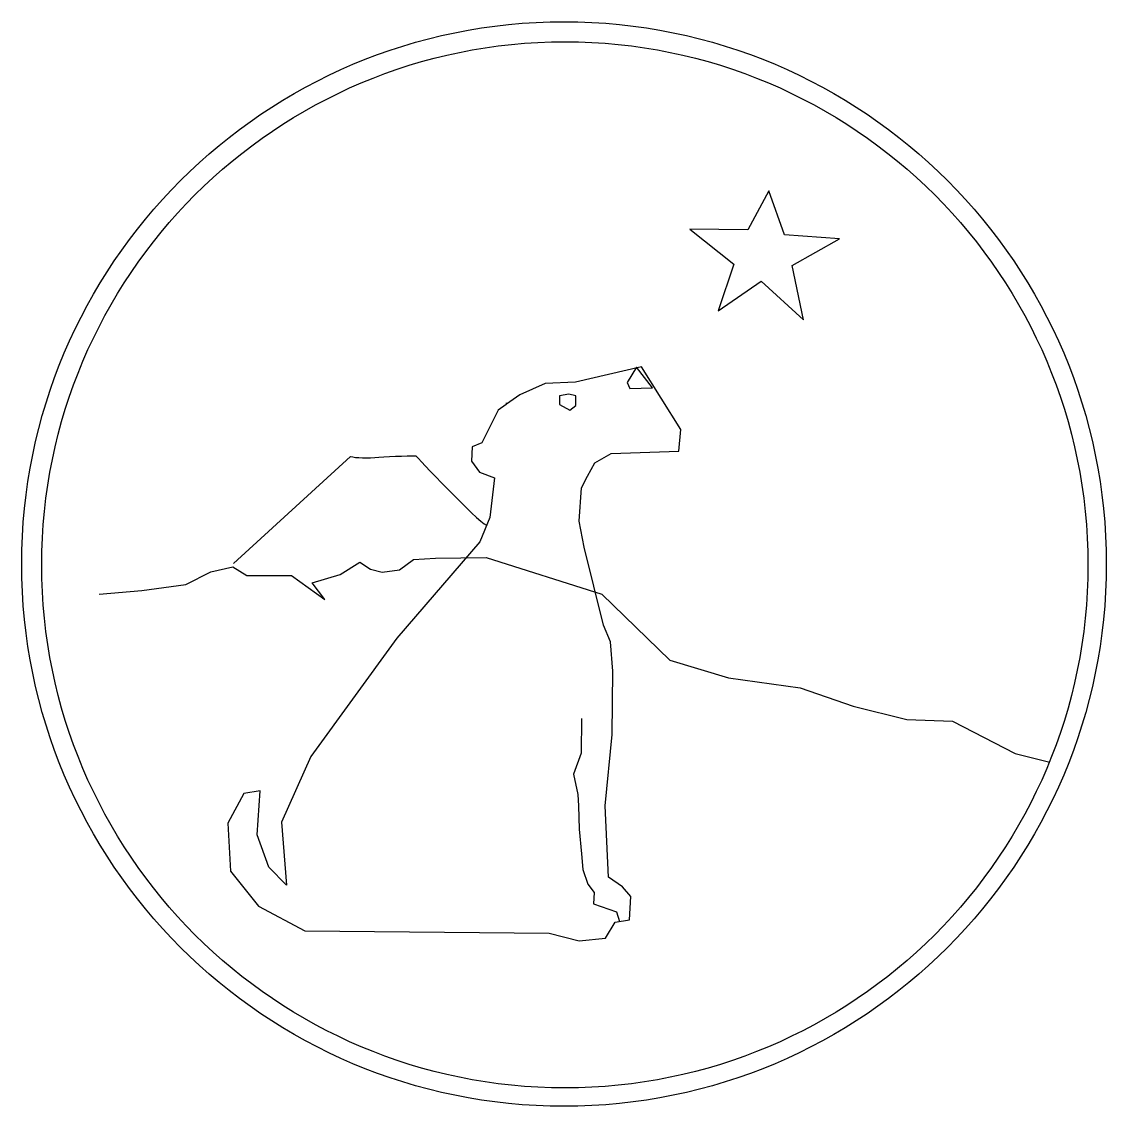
# Model space of a CAD drawing. Extents: x 1 to 360, y 1 to 360.
import ezdxf

# ---------------------------------------------------------------- set-up
doc = ezdxf.new("R2010")
doc.units = 0
doc.layers.add('Layer', color=7, linetype='CONTINUOUS')

msp = doc.modelspace()

# ---------------------------------------------------------------- linework, layer by layer
at = {"layer": 'Layer', "color": 5}
for points in [[(248.399653, 304.110545), (241.502847, 291.145962), (222.276458, 291.357629), (236.907917, 279.865892), (231.677986, 264.396587), (245.894931, 274.221448), (259.891389, 261.477351), (256.134306, 279.442559), (271.806458, 288.226726), (253.629583, 289.479087), (248.399653, 304.110545), (248.399653, 304.110545)], [(206.277986, 245.92867), (184.511597, 240.786934), (174.483889, 240.328323), (166.114236, 236.580059), (161.739792, 233.572629), (161.722153, 233.987142), (161.616319, 233.484434), (158.899931, 231.614712), (153.564167, 220.793254), (150.292153, 219.487976), (150.071667, 214.65492), (152.788056, 211.074226), (157.771042, 209.222142), (156.218819, 196.054712), (152.858611, 188.073115), (125.438958, 156.226101), (97.013889, 117.111865), (87.259583, 95.354295), (88.952917, 74.57567), (83.149722, 80.449434), (79.269167, 91.112142), (80.212847, 105.681865), (74.841806, 104.817559), (69.541319, 95.019156), (70.423264, 79.100059), (79.683681, 67.537782), (95.003056, 59.45917), (175.833264, 58.656587), (185.728681, 56.125392), (194.442292, 57.051448), (197.670208, 62.263726), (202.397431, 63.101587), (202.759028, 70.809781), (200.069097, 73.993615), (195.465347, 77.195059), (194.265903, 100.787073), (196.603056, 124.370267), (196.894097, 145.298809), (196.082708, 154.991379), (193.789653, 160.512351), (187.325, 186.256309), (185.675764, 194.899365), (186.469514, 205.861934), (188.497986, 209.760129), (190.905694, 214.116934), (196.285556, 217.212559), (218.678125, 217.971031), (219.374861, 225.167698), (206.277986, 245.92867), (206.277986, 245.92867)], [(204.695017, 245.81807), (201.599677, 240.719861), (202.510073, 238.716995), (209.975305, 238.899073), (204.695017, 245.81807)], [(182.299321, 236.896204), (179.203978, 236.349969), (179.203978, 233.436708), (182.663478, 231.61592), (184.666344, 233.072551), (184.666344, 236.349969), (182.299321, 236.896204)], [(71.413298, 180.81592), (110.118061, 216.295286)], [(27.064094, 170.736554), (41.175205, 171.946079), (55.698155, 173.942527), (63.951317, 178.154796), (71.191361, 179.800645), (75.896847, 176.865918), (90.561068, 176.933208), (101.651394, 168.922268), (97.465277, 174.43954), (106.728403, 177.246235), (113.165327, 181.310974), (116.735664, 178.949065), (120.56641, 177.95625), (126.35008, 178.810773), (130.925103, 182.188017), (138.261989, 182.612321), (154.976129, 182.904206), (193.172028, 170.736554), (215.749806, 148.965133), (235.099974, 143.108711), (258.803624, 139.780097), (276.2898, 133.656722), (294.08824, 129.251205), (309.154081, 128.773459), (329.841054, 118.045205), (340.93552, 115.300057)], [(353.912211, 180.428553), (353.912211, 180.428553)], [(359.999349, 180.705246), (359.999349, 180.705246)], [(186.541095, 129.60339), (186.33211, 118.109156), (183.824275, 111.212605), (185.287179, 104.525039), (185.496165, 100.763299), (185.70515, 93.030805), (186.541095, 84.88034), (186.959069, 79.655701), (188.63096, 74.849005), (190.720821, 72.132193), (190.511835, 68.370425), (198.035338, 65.653612), (199.080268, 62.518829)]]:
    msp.add_lwpolyline(points, dxfattribs=at)
for points in [[(1.411111, 180.705246), (1.411111, 279.726655), (81.683822, 359.999365), (180.705231, 359.999365)], [(180.705231, 359.999365), (279.72664, 359.999365), (359.999349, 279.726655), (359.999349, 180.705246)], [(8.051636, 180.428553), (8.051636, 275.935313), (85.475164, 353.358842), (180.981924, 353.358842)], [(180.981924, 353.358842), (276.488685, 353.358842), (353.912211, 275.935313), (353.912211, 180.428553)], [(110.118061, 216.295286), (111.806656, 215.708797), (115.762164, 215.694977), (119.535229, 216.036277)], [(119.535229, 216.036277), (123.308295, 216.377574), (131.687902, 216.496872), (131.687902, 216.496872)], [(131.687902, 216.496872), (131.687902, 216.496872), (152.089845, 194.830192), (155.072028, 193.51592)], [(180.705231, 1.411114), (81.683822, 1.411114), (1.411111, 81.683835), (1.411111, 180.705246)], [(180.981924, 7.498252), (85.475164, 7.498252), (8.051636, 84.921798), (8.051636, 180.428553)], [(359.999349, 180.705246), (359.999349, 81.683835), (279.72664, 1.411114), (180.705231, 1.411114)], [(353.912211, 180.428553), (353.912211, 84.921798), (276.488685, 7.498252), (180.981924, 7.498252)]]:
    msp.add_open_spline(points, degree=3, dxfattribs=at)

doc.saveas('drawing.dxf')
